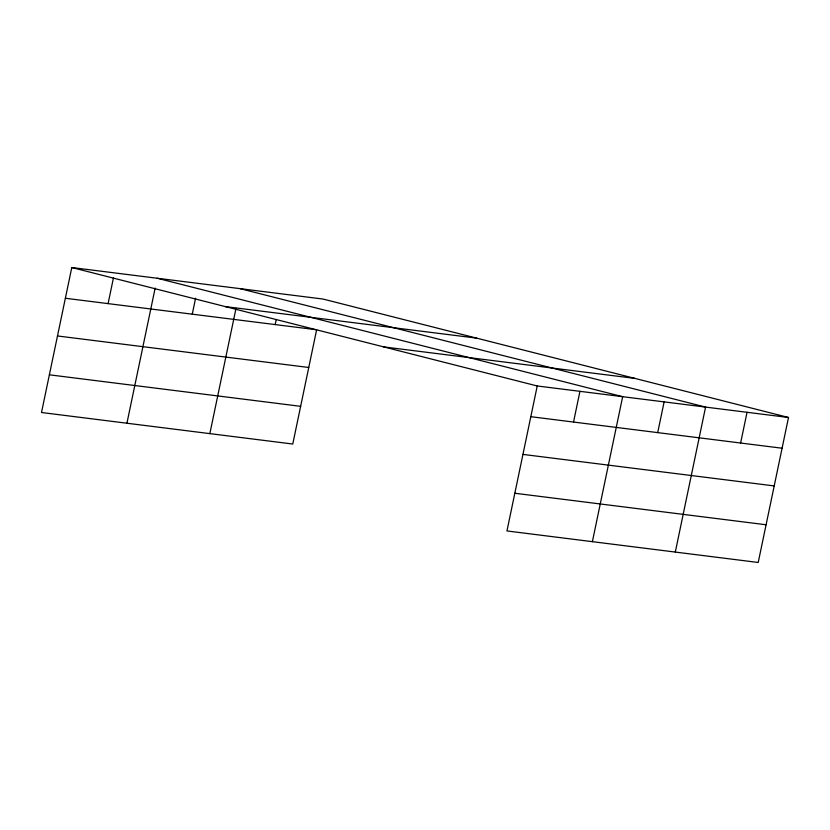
<?xml version="1.0" encoding="UTF-8"?>
<svg xmlns="http://www.w3.org/2000/svg" width="830" height="830" viewBox="0 0 830 830"><rect width="100%" height="100%" fill="white"/><g stroke="black" fill="none" stroke-linecap="round" stroke-linejoin="round"><path stroke-width="1.25" d="M788.5 417.49L537.238 385.971L506.954 530.951L758.215 562.47L788.5 417.49L323.046 299.049L71.785 267.53L41.5 412.51L292.762 444.029L316.635 329.78L65.373 298.261M108.087 303.614L113.471 277.801M126.928 423.227L155.158 288.083M192.259 314.176L195.59 298.198M209.845 433.634L236.021 308.314M275.176 324.582L276.203 319.664M573.53 422.055L579.952 391.324M592.381 541.668L622.666 396.688L157.212 278.247M657.702 432.617L664.125 401.886M675.298 552.064L705.583 407.084L240.129 288.653M740.619 443.013L747.042 412.292M225.387 306.612L476.648 338.132M383.636 346.888L634.898 378.407M57.488 335.963L308.75 367.483M530.816 416.691L782.078 448.221M49.375 374.807L300.636 406.327M522.942 454.404L774.203 485.924M514.828 493.248L766.09 524.768M71.785 267.53L537.238 385.971"/></g></svg>
